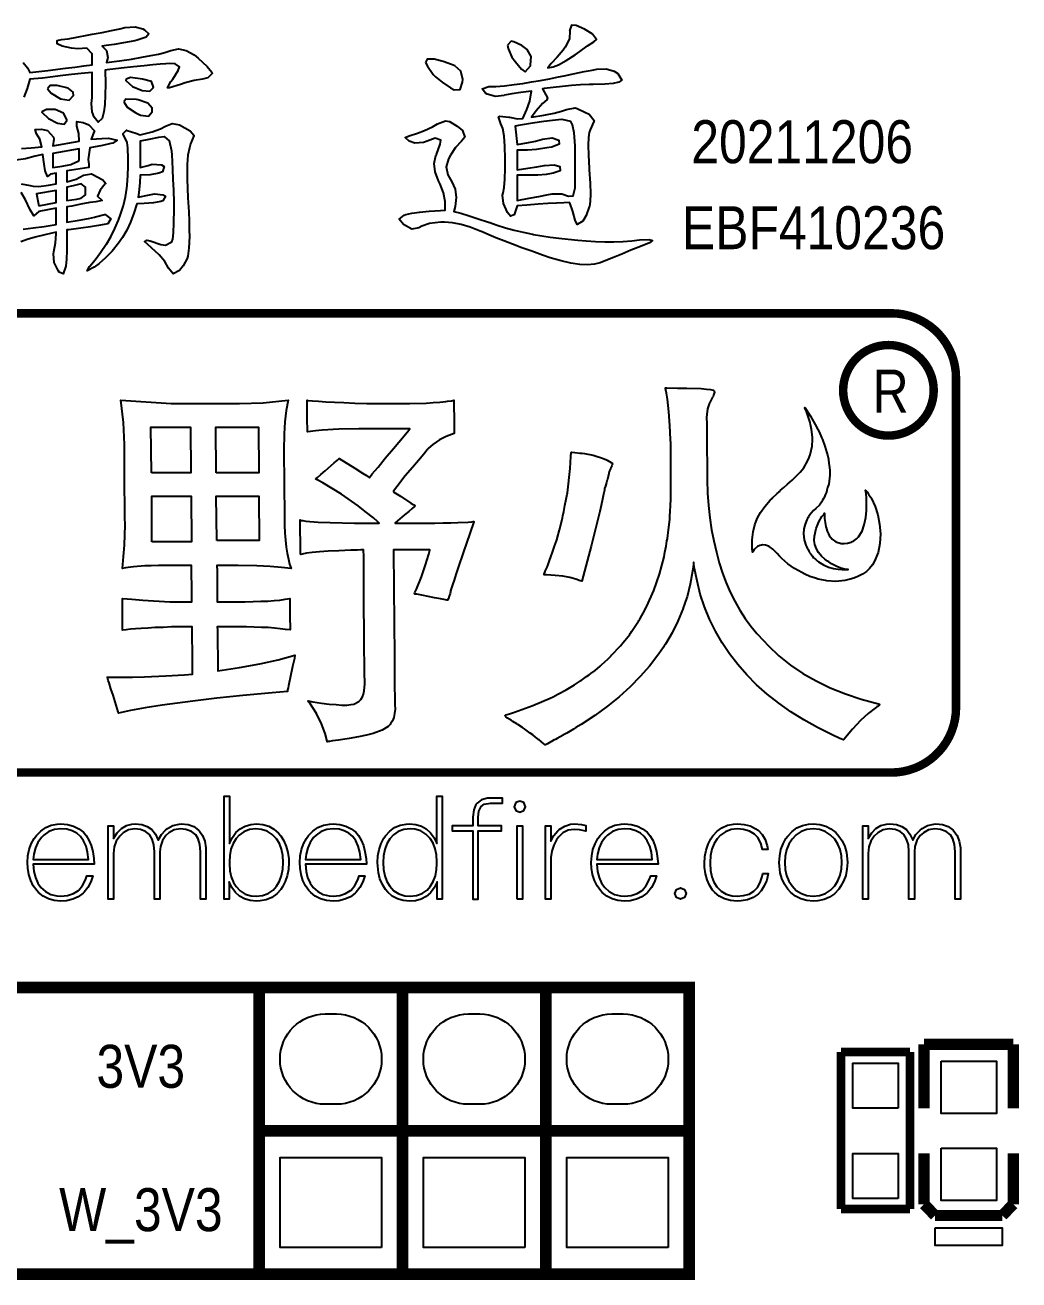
# Model space of a CAD drawing. Extents: x -6 to 176, y 0 to 129.
# Drawn here: x 141.27 to 158.88, y 22.63 to 44.87 of the extents above; entities that cross this region are included whole.
import ezdxf

# ---------------------------------------------------------------- set-up
doc = ezdxf.new("R2010")
doc.units = 0
for name, color, linetype in [('BG_SILKSCREEN_TOP', 85, 'CONTINUOUS'), ('PG_SILKSCREEN_TOP', 85, 'CONTINUOUS'), ('PIN_TOP', 69, 'CONTINUOUS')]:
    doc.layers.add(name, color=color, linetype=linetype)

msp = doc.modelspace()

# ---------------------------------------------------------------- linework, layer by layer
at = {"layer": 'BG_SILKSCREEN_TOP'}
for points in [[(141.236446, 44.201588), (141.313154, 44.109386), (141.35354, 44.02709), (141.50975, 44.043854), (141.6685, 44.062142), (141.986508, 44.101004), (142.148306, 44.120562), (142.30858, 44.142914), (142.456408, 44.162472), (142.456408, 44.356274), (142.358872, 44.45381), (142.199868, 44.444158), (142.088362, 44.45381), (141.922246, 44.490132), (141.83741, 44.530518), (141.834616, 44.593256), (141.913864, 44.608496), (142.032482, 44.62399), (142.183104, 44.650406), (142.368524, 44.686728), (142.456408, 44.704762), (142.63624, 44.73702), (142.800832, 44.769024), (142.947136, 44.799758), (143.03629, 44.821856), (143.217646, 44.833032), (143.354298, 44.799758), (143.385032, 44.782994), (143.458946, 44.713144), (143.415512, 44.65193), (143.252444, 44.597574), (143.210534, 44.589192), (143.013938, 44.551346), (142.845282, 44.522136), (142.705836, 44.501308), (142.630652, 44.491402), (142.70736, 44.414694), (142.732506, 44.289218), (142.70736, 44.201588), (142.941548, 44.233592), (143.15059, 44.264326), (143.33474, 44.294806), (143.496538, 44.32427), (143.631666, 44.351956), (143.744696, 44.379896), (143.831056, 44.407836), (143.849344, 44.414694), (143.983202, 44.442634), (144.121124, 44.417488), (144.26184, 44.33824), (144.33296, 44.278296), (144.491964, 44.134532), (144.57426, 44.032678), (144.583912, 44.007786), (144.50314, 43.928284), (144.409668, 43.909996), (144.264634, 43.885104), (144.105884, 43.84167), (144.023588, 43.813984), (143.828262, 43.75404), (143.79067, 43.75531), (143.849344, 43.864022), (143.888206, 43.909996), (143.981678, 44.063412), (144.00403, 44.123356), (143.927322, 44.176442), (143.829786, 44.18203), (143.76146, 44.179236), (143.6624, 44.172124), (143.53413, 44.160948), (143.375126, 44.145708), (143.188436, 44.12488), (142.970758, 44.099734), (142.724124, 44.070524), (142.687802, 44.064936), (142.691866, 43.82516), (142.689072, 43.621452), (142.67942, 43.45559), (142.662656, 43.32732), (142.640304, 43.236642), (142.630652, 43.21302), (142.56512, 43.147488), (142.492476, 43.232578), (142.456408, 43.32859), (142.446502, 43.475148), (142.456408, 43.581066), (142.456408, 44.02709), (142.261082, 44.009056), (142.088362, 43.991022), (141.934946, 43.972734), (141.802358, 43.95597), (141.759178, 43.949112), (141.576552, 43.923966), (141.423136, 43.91279), (141.35354, 43.909996), (141.301978, 43.74134), (141.243304, 43.589448)], [(141.204188, 42.680382), (141.375892, 42.691558), (141.565376, 42.708322), (141.529054, 42.84345), (141.46911, 42.940986), (141.444218, 43.016424), (141.558518, 43.022012), (141.662912, 42.99966), (141.771878, 42.879772), (141.778736, 42.844974), (141.759178, 42.727626), (142.22349, 42.805858), (142.220696, 42.94251), (142.184374, 43.076368), (142.18158, 43.154346), (142.298674, 43.137582), (142.397734, 43.095926), (142.496794, 42.991278), (142.494, 42.980102), (142.43685, 42.844974), (142.626334, 42.85869), (142.746476, 42.864278), (142.898368, 42.826686), (142.901162, 42.825416), (142.820136, 42.77233), (142.785338, 42.766742), (142.641828, 42.733214), (142.477236, 42.69994), (142.417292, 42.688764), (142.382494, 42.482262), (142.397734, 42.398696), (142.397734, 42.340022), (142.243048, 42.320718), (142.092426, 42.294048), (142.01013, 42.281602), (142.01013, 42.0878), (142.173198, 42.137838), (142.301468, 42.204894), (142.446502, 42.228516), (142.456408, 42.224452), (142.647416, 42.121328), (142.696184, 42.05859), (142.687802, 42.050208), (142.599918, 41.939972), (142.552674, 41.836848), (142.630652, 41.758616), (142.52321, 41.73093), (142.417292, 41.719754), (142.254224, 41.69029), (142.098014, 41.65981), (142.01013, 41.643046), (142.01013, 41.371012), (142.226284, 41.406064), (142.389352, 41.436544), (142.499588, 41.463214), (142.513558, 41.468802), (142.675356, 41.506394), (142.687802, 41.506394), (142.785338, 41.429686), (142.732506, 41.344596), (142.668244, 41.33215), (142.56639, 41.312592), (142.428468, 41.29024), (142.2527, 41.266618), (142.042134, 41.238678), (142.01013, 41.235884), (142.01013, 41.042082), (142.006066, 40.869108), (142.000478, 40.72001), (141.992096, 40.595804), (141.944598, 40.455088), (141.873478, 40.489886), (141.855444, 40.517826), (141.7828, 40.660066), (141.771878, 40.810688), (141.778736, 40.84828), (141.806676, 41.007284), (141.816328, 41.167558), (141.817852, 41.196768), (141.615668, 41.150794), (141.444218, 41.107614), (141.303248, 41.065704), (141.190218, 41.026588)], [(141.1986, 42.050208), (141.360398, 42.020744), (141.41069, 42.011092), (141.50975, 42.006774), (141.685264, 42.027856), (141.817852, 42.050208), (141.817852, 42.24401), (141.720062, 42.224452), (141.662912, 42.185336), (141.62405, 42.281602), (141.602968, 42.398696), (141.584934, 42.57294), (141.448282, 42.54373), (141.275308, 42.494962), (141.105382, 42.471086)], [(141.236446, 41.249854), (141.409166, 41.270682), (141.607286, 41.298622), (141.817852, 41.33215), (141.817852, 41.623488), (141.508226, 41.564814), (141.423136, 41.486836), (141.356334, 41.58996), (141.35354, 41.60393), (141.272514, 41.769792), (141.200124, 41.899586)]]:
    msp.add_lwpolyline(points, dxfattribs=at)
for points in [[(150.916386, 44.763436), (150.91791, 44.761912), (150.916386, 44.622466), (150.839678, 44.472098), (150.800816, 44.421806), (150.697438, 44.299124), (150.588726, 44.18203), (150.528782, 44.105322), (150.626572, 44.123356), (150.716996, 44.162472), (150.855172, 44.237656), (151.014176, 44.336716), (151.094948, 44.39666), (151.234394, 44.49572), (151.343106, 44.569634), (151.391874, 44.608496), (151.323548, 44.704762), (151.31669, 44.71035), (151.178514, 44.79417), (151.03348, 44.859702), (150.94712, 44.86529)], [(149.813518, 44.51096), (149.829012, 44.45254), (149.89175, 44.2976), (149.958552, 44.214034), (150.065994, 44.084494), (150.130002, 44.038266), (150.22068, 44.142914), (150.223474, 44.152566), (150.23465, 44.307506), (150.16226, 44.434252), (150.067264, 44.502578), (149.930612, 44.569634), (149.880574, 44.579286)], [(148.363432, 44.201588), (148.398484, 44.137326), (148.498814, 43.988228), (148.540724, 43.947842), (148.660612, 43.851576), (148.808186, 43.75531), (148.871178, 43.718988), (148.975572, 43.723306), (149.020276, 43.852846), (149.02307, 43.900344), (148.988272, 44.048172), (148.884894, 44.142914), (148.826474, 44.16806), (148.675852, 44.220892), (148.518372, 44.260008), (148.394166, 44.260008)], [(151.563324, 44.091352), (151.707088, 44.046648), (151.768302, 44.007786), (151.839422, 43.890692), (151.78786, 43.852846), (151.690324, 43.832018), (151.538432, 43.819572), (151.33193, 43.813984), (151.265128, 43.813984), (151.108918, 43.804078), (150.949914, 43.792902), (150.78964, 43.777662), (150.627842, 43.760898), (150.466044, 43.74007), (150.43404, 43.735752), (150.527512, 43.578272), (150.510748, 43.54195), (150.43404, 43.477942), (150.322534, 43.344084), (150.240238, 43.232578), (150.46198, 43.27017), (150.640288, 43.304968), (150.772876, 43.338496), (150.859236, 43.367706), (151.015446, 43.39971), (151.053038, 43.387264), (151.186896, 43.324526), (151.265128, 43.289728), (151.351488, 43.173904), (151.343106, 43.154346), (151.283162, 43.012106), (151.265128, 42.960544), (151.251158, 42.87139), (151.24557, 42.737532), (151.249634, 42.5577), (151.263604, 42.33037), (151.265128, 42.30116), (151.279098, 42.062654), (151.284432, 41.87571), (151.280368, 41.737788), (151.267922, 41.649904), (151.265128, 41.643046), (151.207978, 41.492424), (151.149304, 41.39057), (151.053038, 41.33342), (151.014176, 41.410128), (150.970742, 41.563544), (150.91791, 41.71696), (150.916386, 41.719754), (150.811992, 41.71823), (150.683722, 41.712642), (150.531576, 41.70426), (150.357332, 41.691814), (150.159466, 41.676574), (149.987762, 41.662604), (149.9362, 41.500806), (149.869398, 41.479978), (149.813518, 41.54551), (149.742398, 41.70426), (149.728428, 41.849294), (149.73681, 41.893998), (149.755098, 41.990264), (149.767544, 42.132504), (149.774656, 42.321988), (149.775926, 42.494962), (149.770338, 42.719244), (149.755098, 42.897806), (149.731222, 43.030394), (149.697948, 43.11523), (149.654514, 43.24096), (149.67839, 43.251882), (149.837394, 43.235372), (149.852634, 43.232578), (149.99208, 43.205908), (150.085552, 43.21302), (150.157942, 43.367706), (150.209504, 43.519598), (150.237444, 43.667426), (150.240238, 43.696636), (150.0505, 43.671744), (149.89175, 43.646598), (149.761956, 43.621452), (149.756368, 43.620182), (149.601682, 43.5991), (149.455378, 43.64228), (149.427438, 43.659044), (149.36597, 43.738546), (149.484588, 43.774868), (149.611334, 43.778932), (149.761956, 43.791632), (149.9362, 43.81246), (150.085552, 43.833288), (150.243032, 43.858434), (150.402036, 43.886374), (150.559516, 43.915584), (150.71852, 43.947842), (150.820374, 43.96867), (151.008588, 44.007786), (151.17445, 44.04106), (151.31669, 44.069), (151.400256, 44.084494)], [(143.055848, 43.909996), (143.054578, 43.885104), (143.171672, 43.774868), (143.343122, 43.707812), (143.47698, 43.695366), (143.539718, 43.75531), (143.540988, 43.763692), (143.507714, 43.864022), (143.345916, 43.909996), (143.138144, 43.93946)], [(141.662912, 43.735752), (141.731238, 43.660568), (141.89456, 43.561508), (142.046452, 43.536362), (142.127224, 43.620182), (142.118842, 43.674538), (142.028418, 43.749722), (141.83741, 43.794426), (141.71041, 43.794426)], [(141.565376, 43.32859), (141.5669, 43.323002), (141.68247, 43.21302), (141.840204, 43.12793), (141.961362, 43.108372), (142.01013, 43.173904), (142.01013, 43.193462), (141.950186, 43.306238), (141.798294, 43.367706), (141.646148, 43.3705)], [(143.016732, 43.502834), (143.074136, 43.410886), (143.230092, 43.309032), (143.315182, 43.27017), (143.453358, 43.250612), (143.52016, 43.32859), (143.521684, 43.392852), (143.444976, 43.482006), (143.269208, 43.54195), (143.241268, 43.546268), (143.054578, 43.550332)], [(148.700998, 41.372536), (148.633942, 41.371012), (148.436076, 41.34739), (148.29663, 41.30421), (148.246338, 41.275), (148.120862, 41.249854), (147.975828, 41.33215), (147.89785, 41.428162), (147.987004, 41.498012), (148.014944, 41.506394), (148.119592, 41.53154), (148.256244, 41.552368), (148.4249, 41.567608), (148.627084, 41.580308), (148.71065, 41.584372), (148.70938, 41.742106), (148.68144, 41.895268), (148.62556, 42.04589), (148.59508, 42.107358), (148.532342, 42.264838), (148.516848, 42.41546), (148.548852, 42.556176), (148.555964, 42.57294), (148.621496, 42.75836), (148.633942, 42.825416), (148.536406, 42.864278), (148.390102, 42.808652), (148.32457, 42.7863), (148.175218, 42.775124), (148.072094, 42.805858), (148.002498, 42.87266), (148.072094, 42.902124), (148.223986, 42.952162), (148.344128, 42.99966), (148.486114, 43.062398), (148.575522, 43.11523), (148.716238, 43.167046), (148.788882, 43.154346), (148.921216, 43.074844), (149.020276, 42.99966), (149.057868, 42.878248), (149.001988, 42.805858), (148.89607, 42.697146), (148.805646, 42.561764), (148.769324, 42.494962), (148.731732, 42.356786), (148.758148, 42.211752), (148.827744, 42.0878), (148.886418, 41.958006), (148.905976, 41.810178), (148.887688, 41.648634), (148.86559, 41.564814), (148.991066, 41.53154), (149.134576, 41.488106), (149.296374, 41.435274), (149.479, 41.373806), (149.484588, 41.371012), (149.630892, 41.320974), (149.781514, 41.273476), (149.9362, 41.231566), (150.095204, 41.193974), (150.258272, 41.16197), (150.27783, 41.157652), (150.421594, 41.13276), (150.570692, 41.108884), (150.728172, 41.088056), (150.89124, 41.070022), (151.06142, 41.053258), (151.207978, 41.042082), (151.37511, 41.030906), (151.540972, 41.026588), (151.70277, 41.026588), (151.861774, 41.0337), (152.01646, 41.044876), (152.155906, 41.06164), (152.324562, 41.068498), (152.383236, 41.050464), (152.331674, 41.008554), (152.175464, 40.944546), (152.004014, 40.874696), (151.84374, 40.809164), (151.695912, 40.74922), (151.55926, 40.694864), (151.45893, 40.654478), (151.357076, 40.628062), (151.235664, 40.616886), (151.097742, 40.623744), (150.940262, 40.647366), (150.764494, 40.686482), (150.570692, 40.743632), (150.43404, 40.789606), (150.244302, 40.856662), (150.068788, 40.92067), (149.904196, 40.982138), (149.752304, 41.040558), (149.611334, 41.096438), (149.483064, 41.149524), (149.367494, 41.199562), (149.329648, 41.216326), (149.155404, 41.283382), (148.99386, 41.33215), (148.841714, 41.36263)], [(150.781258, 43.193462), (150.721314, 43.189144), (150.613872, 43.176698), (150.460456, 43.154346), (150.259796, 43.125136), (150.011638, 43.08602), (149.95017, 43.076368), (149.987762, 42.747184), (150.157942, 42.776648), (150.314152, 42.811446), (150.43404, 42.844974), (150.60549, 42.868596), (150.724108, 42.825416), (150.73376, 42.754296), (150.599902, 42.702734), (150.510748, 42.688764), (150.330916, 42.660824), (150.169118, 42.646854), (150.024084, 42.648378), (149.987762, 42.651172), (149.987762, 42.30116), (150.1775, 42.327576), (150.336504, 42.352722), (150.466044, 42.377868), (150.471632, 42.379138), (150.644606, 42.391838), (150.743666, 42.35958), (150.752048, 42.284396), (150.626572, 42.24401), (150.499572, 42.218864), (150.351744, 42.204894), (149.987762, 42.204894), (149.987762, 41.758616), (150.198328, 41.796462), (150.372572, 41.828466), (150.510748, 41.854882), (150.607014, 41.87571), (150.77694, 41.872916), (150.898352, 41.836848), (150.977854, 41.839642), (151.012652, 41.983152), (151.014176, 42.050208), (151.014176, 42.727626), (150.994618, 42.953686), (150.965154, 43.09872), (150.935944, 43.154346), (150.785322, 43.193462)], [(143.73352, 42.882566), (143.628872, 42.87266), (143.46174, 42.840656), (143.3068, 42.805858), (143.3068, 42.340022), (143.450564, 42.379138), (143.52016, 42.398696), (143.681958, 42.38752), (143.73352, 42.35958), (143.70431, 42.267632), (143.635984, 42.24401), (143.482568, 42.214546), (143.3195, 42.204894), (143.3068, 42.204894), (143.301212, 42.072306), (143.280384, 41.900856), (143.269208, 41.81729), (143.440658, 41.853612), (143.559276, 41.87571), (143.715486, 41.8592), (143.753078, 41.836848), (143.711168, 41.751758), (143.674846, 41.739312), (143.542512, 41.715436), (143.37792, 41.70299), (143.24965, 41.700196), (143.196818, 41.53154), (143.136874, 41.37533), (143.068548, 41.23309), (142.99184, 41.103296), (142.92072, 41.002966), (142.80769, 40.859456), (142.69466, 40.739568), (142.583154, 40.638984), (142.494, 40.576246), (142.369794, 40.513508), (142.40891, 40.586152), (142.417292, 40.595804), (142.50924, 40.70731), (142.605506, 40.83558), (142.705836, 40.982138), (142.70736, 40.983408), (142.788132, 41.115996), (142.860776, 41.258236), (142.923514, 41.408858), (142.959582, 41.506394), (143.009874, 41.666668), (143.047466, 41.824148), (143.069818, 41.977564), (143.075406, 42.03065), (143.086582, 42.199306), (143.09217, 42.361104), (143.094964, 42.494962), (143.087852, 42.688764), (143.075406, 42.7863), (143.003016, 42.92981), (142.997428, 42.940986), (143.065754, 43.00093), (143.075406, 42.99966), (143.227298, 42.948098), (143.3068, 42.921428), (143.521684, 42.973244), (143.669258, 43.026076), (143.753078, 43.076368), (143.872966, 43.120818), (144.00403, 43.095926), (144.195038, 42.992548), (144.26057, 42.917364), (144.254982, 42.902124), (144.200626, 42.763948), (144.178274, 42.688764), (144.153128, 42.561764), (144.140682, 42.393108), (144.139158, 42.281602), (144.140682, 42.132504), (144.14627, 41.97477), (144.153128, 41.806114), (144.158716, 41.719754), (144.167098, 41.555162), (144.17421, 41.393364), (144.177004, 41.23436), (144.178274, 41.11879), (144.171416, 40.913812), (144.151858, 40.772842), (144.139158, 40.731186), (144.066768, 40.601392), (144.00403, 40.517826), (143.893794, 40.460676), (143.810228, 40.556942), (143.743172, 40.674036), (143.641572, 40.795194), (143.50619, 40.92067), (143.500602, 40.924988), (143.383508, 41.030906), (143.426688, 41.054528), (143.481044, 41.042082), (143.673576, 40.979344), (143.753078, 40.96385), (143.868648, 41.022524), (143.884142, 41.071292), (143.895318, 41.185592), (143.9037, 41.364154), (143.906494, 41.605454), (143.907764, 41.719754), (143.900906, 41.939972), (143.893794, 42.135044), (143.886936, 42.303954), (143.879824, 42.448988), (143.872966, 42.567352), (143.868648, 42.631614), (143.828262, 42.812716), (143.745966, 42.882566)], [(141.922246, 42.363898), (142.077186, 42.395902), (142.088362, 42.398696), (142.22222, 42.462704), (142.22349, 42.475404), (142.22349, 42.670476), (141.759178, 42.592498), (141.759178, 42.340022)], [(142.262606, 42.050208), (142.118842, 42.01795), (142.01013, 41.991534), (142.01013, 41.758616), (142.183104, 41.783762), (142.262606, 41.797732), (142.339314, 41.856406), (142.339314, 41.991534)], [(141.508226, 41.662604), (141.817852, 41.719754), (141.817852, 41.933114), (141.46911, 41.87571), (141.498574, 41.719754)], [(154.055826, 33.351724), (153.895806, 33.534096), (153.74874, 33.725612), (153.619708, 33.921446), (153.499566, 34.12617), (153.397204, 34.339784), (153.30805, 34.55797), (153.232612, 34.784792), (153.1747, 35.020758), (153.125678, 35.261042), (153.116788, 35.323526), (153.116788, 35.336734), (153.116788, 35.341306), (153.112216, 35.341306), (153.112216, 35.336734), (153.112216, 35.323526), (153.112216, 35.305746), (153.094436, 35.189922), (153.054558, 34.958528), (152.996646, 34.736024), (152.969976, 34.65576), (152.938734, 34.571178), (152.934162, 34.55797), (152.920954, 34.517838), (152.836372, 34.304224), (152.73401, 34.0995), (152.613868, 33.894776), (152.591516, 33.863534), (152.578308, 33.841182), (152.498044, 33.725612), (152.480264, 33.698942), (152.333452, 33.507426), (152.168606, 33.320482), (151.990552, 33.142428), (151.794718, 32.964374), (151.585676, 32.79521), (151.363172, 32.630618), (151.122634, 32.470344), (151.029162, 32.417004), (150.984712, 32.390334), (150.86457, 32.31896), (150.806658, 32.287972), (150.80234, 32.2834), (150.695406, 32.225488), (150.664164, 32.207708), (150.642066, 32.198818), (150.597616, 32.172148), (150.584154, 32.163258), (150.526242, 32.132016), (150.490682, 32.114236), (150.481792, 32.114236), (150.47722, 32.114236), (150.45944, 32.132016), (150.419562, 32.163258), (150.410672, 32.172148), (150.37943, 32.198818), (150.36165, 32.207708), (150.34387, 32.225488), (150.268178, 32.2834), (150.263606, 32.287972), (150.219156, 32.31896), (150.121366, 32.390334), (150.081234, 32.417004), (150.00097, 32.470344), (149.978872, 32.483806), (149.91207, 32.528256), (149.880828, 32.550354), (149.871938, 32.554926), (149.863048, 32.559498), (149.85873, 32.559498), (149.814026, 32.586168), (149.787356, 32.608266), (149.774148, 32.626046), (149.774148, 32.630618), (149.778466, 32.639508), (149.787356, 32.643826), (149.809708, 32.648398), (149.854158, 32.66186), (149.86762, 32.666178), (149.93874, 32.68853), (150.263606, 32.808672), (150.570692, 32.937704), (150.624286, 32.964374), (150.708868, 33.008824), (150.717758, 33.013396), (150.85568, 33.089088), (150.913592, 33.120076), (150.94458, 33.142428), (151.002492, 33.177988), (151.109426, 33.24479), (151.122634, 33.25368), (151.216106, 33.320482), (151.26081, 33.351724), (151.291798, 33.378394), (151.36749, 33.431734), (151.456644, 33.507426), (151.474424, 33.525206), (151.487632, 33.534096), (151.594566, 33.627568), (151.652478, 33.690052), (151.661368, 33.698942), (151.683466, 33.725612), (151.794718, 33.841182), (151.81707, 33.863534), (151.84374, 33.894776), (151.86152, 33.921446), (151.892762, 33.961324), (151.981662, 34.068258), (151.990552, 34.086038), (151.999696, 34.0995), (152.017476, 34.12617), (152.079706, 34.21507), (152.137618, 34.304224), (152.141936, 34.313114), (152.159716, 34.339784), (152.168606, 34.353246), (152.24887, 34.500058), (152.25776, 34.517838), (152.280112, 34.55797), (152.28443, 34.571178), (152.409144, 34.847276), (152.506934, 35.136582), (152.591516, 35.443668), (152.604978, 35.52825), (152.627076, 35.63493), (152.640538, 35.724084), (152.649428, 35.764216), (152.649428, 35.768534), (152.667208, 35.924236), (152.68956, 36.106862), (152.68956, 36.133532), (152.693878, 36.169092), (152.69845, 36.249356), (152.702768, 36.351718), (152.711658, 36.46297), (152.711658, 36.645342), (152.711658, 36.649914), (152.711658, 36.658804), (152.711658, 36.663122), (152.711658, 36.667694), (152.711658, 36.680902), (152.711658, 36.685474), (152.711658, 36.694364), (152.711658, 36.698682), (152.711658, 36.721034), (152.711658, 36.761166), (152.711658, 36.805616), (152.711658, 36.814506), (152.711658, 36.92144), (152.70734, 37.179504), (152.70734, 37.206174), (152.70734, 37.223954), (152.70734, 37.246306), (152.70734, 37.272976), (152.70734, 37.277548), (152.70734, 37.281866), (152.70734, 37.290756), (152.70734, 37.295328), (152.70734, 37.384228), (152.70734, 37.41547), (152.70734, 37.42436), (152.70734, 37.43325), (152.70734, 37.44214), (152.70734, 37.455348), (152.702768, 37.52215), (152.693878, 37.771578), (152.676098, 38.011862), (152.649428, 38.238938), (152.631648, 38.345618), (152.622758, 38.398958), (152.618186, 38.425882), (152.613868, 38.43909), (152.640538, 38.43909), (152.827482, 38.434772), (152.992074, 38.434772), (153.250392, 38.425882), (153.343864, 38.416992), (153.410666, 38.408102), (153.459434, 38.398958), (153.477214, 38.38575), (153.481786, 38.35908), (153.468324, 38.310058), (153.459434, 38.283388), (153.450544, 38.269926), (153.428446, 38.234366), (153.388314, 38.154356), (153.361644, 38.065202), (153.348182, 37.96284), (153.343864, 37.9095), (153.343864, 37.88283), (153.343864, 37.869368), (153.348182, 37.84727), (153.348182, 37.807138), (153.348182, 37.771578), (153.348182, 37.762688), (153.348182, 37.704776), (153.348182, 37.571172), (153.348182, 37.52215), (153.348182, 37.455348), (153.348182, 37.44214), (153.348182, 37.43325), (153.348182, 37.42436), (153.348182, 37.41547), (153.348182, 37.384228), (153.348182, 37.295328), (153.348182, 37.290756), (153.348182, 37.281866), (153.352754, 37.161724), (153.352754, 37.157152), (153.352754, 37.112702), (153.352754, 37.099494), (153.352754, 37.077142), (153.352754, 37.05479), (153.352754, 37.0459), (153.352754, 37.006022), (153.352754, 37.00145), (153.352754, 36.970208), (153.352754, 36.952428), (153.352754, 36.925758), (153.352754, 36.92144), (153.352754, 36.814506), (153.352754, 36.805616), (153.361644, 36.574222), (153.379424, 36.351718), (153.401522, 36.133532), (153.432764, 35.924236), (153.472896, 35.724084), (153.517346, 35.52825), (153.566368, 35.336734), (153.62428, 35.154362), (153.690828, 34.980626), (153.762202, 34.816034), (153.842212, 34.65576), (153.931366, 34.500058), (154.024838, 34.353246), (154.1272, 34.21507), (154.23388, 34.086038), (154.349704, 33.961324), (154.438604, 33.863534), (154.625548, 33.690052), (154.830526, 33.525206), (155.048458, 33.378394), (155.284424, 33.24479), (155.533598, 33.120076), (155.805124, 33.013396), (156.08554, 32.919924), (156.388308, 32.83966), (156.406088, 32.835342), (156.406088, 32.83077), (156.401516, 32.817562), (156.370528, 32.790892), (156.361638, 32.78632), (156.352748, 32.782002), (156.330396, 32.764222), (156.205682, 32.666178), (156.072332, 32.541464), (155.929838, 32.390334), (155.778454, 32.207708), (155.769564, 32.198818), (155.707334, 32.225488), (155.569158, 32.287972), (155.311094, 32.417004), (155.066238, 32.554926), (154.834844, 32.69742), (154.62123, 32.853122), (154.416506, 33.008824), (154.229562, 33.177988)], [(142.924022, 32.675068), (142.915132, 32.69742), (142.825978, 32.991044), (142.7861, 33.106868), (142.754858, 33.20923), (142.741396, 33.249362), (142.732506, 33.28035), (142.728188, 33.302702), (142.723616, 33.311592), (143.173196, 33.311592), (143.382492, 33.316164), (143.760698, 33.333944), (144.090136, 33.351724), (144.23263, 33.364932), (144.23263, 33.783524), (144.228058, 33.997138), (144.228058, 34.201862), (143.86306, 34.201862), (143.71193, 34.192972), (143.573754, 34.1884), (143.440404, 34.17951), (143.32458, 34.175192), (143.222218, 34.166302), (143.133064, 34.16173), (143.057626, 34.15284), (142.995142, 34.14395), (142.995142, 34.615628), (142.990824, 34.678112), (142.990824, 34.704782), (143.159988, 34.69132), (143.355822, 34.67354), (143.832072, 34.64687), (144.22374, 34.64687), (144.22374, 34.967418), (144.219168, 35.091878), (144.219168, 35.287712), (143.631666, 35.287712), (143.502634, 35.283394), (143.38681, 35.283394), (143.190976, 35.265614), (143.044164, 35.247834), (142.990824, 35.234372), (143.012922, 35.447986), (143.026384, 35.65271), (143.039592, 36.01339), (143.035274, 36.142422), (143.035274, 36.298124), (143.030702, 36.738814), (143.030702, 37.103812), (143.026384, 37.268404), (143.026384, 37.43325), (143.008604, 37.824918), (142.964154, 38.216586), (143.858742, 38.158674), (145.064988, 38.158674), (145.487644, 38.172136), (145.928334, 38.216586), (145.892774, 38.038532), (145.870422, 37.83838), (145.857214, 37.620194), (145.852642, 37.326316), (145.852642, 37.094922), (145.857214, 36.970208), (145.857214, 36.54298), (145.861532, 36.364926), (145.861532, 36.151312), (145.866104, 36.0045), (145.870422, 35.866578), (145.879566, 35.737292), (145.892774, 35.61715), (145.910554, 35.505898), (145.932906, 35.403536), (145.955004, 35.314636), (145.981928, 35.234372), (145.812764, 35.256724), (145.612358, 35.274504), (145.376392, 35.283394), (145.042636, 35.287712), (144.66443, 35.287712), (144.66443, 35.261042), (144.668748, 35.230054), (144.67332, 34.64687), (145.162778, 34.64687), (145.309844, 34.651442), (145.443194, 34.65576), (145.567908, 34.660332), (145.67916, 34.669222), (145.781522, 34.678112), (145.874994, 34.69132), (145.959576, 34.704782), (145.959576, 34.322004), (145.963894, 34.23285), (145.963894, 34.148268), (145.879566, 34.157158), (145.790412, 34.17062), (145.68805, 34.17951), (145.576798, 34.1884), (145.456656, 34.192972), (145.189448, 34.201862), (144.67332, 34.201862), (144.67332, 34.192972), (144.677638, 34.166302), (144.68221, 33.422844), (145.069306, 33.480756), (145.429986, 33.547558), (145.754852, 33.618678), (146.048476, 33.698942), (146.039586, 33.64103), (146.008598, 33.498536), (145.937224, 33.160208), (145.928334, 33.120076), (145.919444, 33.089088), (145.915126, 33.066736), (145.915126, 33.057846), (145.6436, 33.035748), (145.127218, 32.986726), (144.66443, 32.937704), (144.24152, 32.888682), (143.698468, 32.817562), (143.3957, 32.76854), (143.137636, 32.719518), (142.924022, 32.67075)], [(146.62277, 32.176466), (146.582638, 32.314642), (146.520408, 32.483806), (146.431254, 32.666178), (146.311112, 32.848804), (146.293332, 32.870902), (146.289014, 32.884364), (146.284442, 32.888682), (146.284442, 32.893254), (146.369024, 32.875474), (146.520408, 32.853122), (146.65833, 32.835342), (146.778472, 32.826452), (146.880834, 32.817562), (146.969988, 32.817562), (147.041108, 32.826452), (147.09013, 32.835342), (147.183602, 32.879792), (147.214844, 32.915352), (147.245832, 32.960056), (147.263612, 33.008824), (147.277074, 33.066736), (147.285964, 33.195768), (147.281392, 33.400492), (147.277074, 33.957006), (147.272502, 34.740342), (147.268184, 35.127692), (147.268184, 35.488118), (147.263612, 35.52825), (147.263612, 35.568128), (147.219162, 35.568128), (147.156932, 35.56381), (147.041108, 35.559238), (146.827494, 35.550348), (146.64055, 35.541458), (146.484848, 35.532568), (146.355816, 35.51936), (146.253454, 35.505898), (146.177762, 35.49269), (146.150838, 35.4838), (146.14652, 35.488118), (146.14652, 35.746182), (146.141948, 35.866578), (146.141948, 36.097972), (146.14652, 36.0934), (146.159982, 36.089082), (146.19097, 36.08451), (146.24431, 36.07562), (146.458178, 36.05784), (146.67611, 36.04895), (147.103592, 36.04006), (147.53971, 36.04006), (147.50415, 36.07562), (147.446238, 36.12896), (147.441666, 36.133532), (147.294854, 36.249356), (147.17014, 36.347146), (146.871944, 36.55187), (146.54276, 36.752276), (146.453606, 36.801298), (146.431254, 36.814506), (146.418046, 36.819078), (146.418046, 36.823396), (146.426936, 36.832286), (146.449288, 36.850066), (146.506946, 36.90366), (146.58721, 36.970208), (146.742912, 37.108384), (146.805142, 37.157152), (146.832066, 37.184076), (147.10791, 37.014912), (147.245832, 36.925758), (147.317206, 36.885626), (147.365974, 36.850066), (147.370546, 36.850066), (147.419568, 36.91255), (147.464018, 36.96589), (147.52193, 37.032692), (147.650962, 37.192966), (147.793456, 37.361876), (147.984718, 37.588952), (148.064982, 37.686996), (148.082762, 37.709094), (148.08708, 37.713666), (147.183602, 37.713666), (146.827494, 37.704776), (146.53387, 37.686996), (146.413474, 37.678106), (146.280124, 37.660326), (146.271234, 37.655754), (146.271234, 37.726874), (146.266662, 37.833808), (146.266662, 38.216586), (146.275552, 38.212268), (146.360134, 38.207696), (146.467068, 38.198806), (146.5961, 38.189916), (146.747484, 38.185344), (146.916648, 38.176454), (147.10791, 38.167564), (147.321524, 38.163246), (147.379436, 38.158674), (148.082762, 38.158674), (148.372068, 38.167564), (148.496528, 38.176454), (148.616924, 38.185344), (148.723604, 38.194234), (148.754846, 38.198806), (148.821648, 38.207696), (148.866098, 38.216586), (148.866098, 38.060884), (148.870416, 37.949632), (148.870416, 37.629084), (148.729954, 37.576506), (148.61159, 37.5158), (148.489924, 37.431472), (148.415756, 37.370258), (148.395944, 37.350446), (148.390356, 37.336476), (148.333968, 37.263832), (148.238464, 37.150548), (148.133054, 37.026088), (148.003768, 36.876736), (147.8534, 36.683188), (147.793456, 36.60521), (147.793456, 36.59632), (147.802346, 36.58743), (147.917916, 36.51631), (148.10486, 36.396168), (148.158454, 36.364926), (148.176234, 36.351718), (148.180552, 36.347146), (148.167344, 36.338256), (148.127212, 36.298124), (148.064982, 36.249356), (147.993608, 36.186872), (147.864576, 36.080192), (147.824444, 36.044632), (147.824444, 36.04006), (148.52777, 36.04006), (148.674582, 36.044632), (148.812758, 36.044632), (148.9329, 36.04895), (149.119844, 36.05784), (149.182074, 36.062412), (149.208744, 36.06673), (149.217634, 36.06673), (149.217634, 36.062412), (149.146514, 35.857688), (149.035262, 35.532568), (148.937218, 35.234372), (148.901658, 35.127692), (148.870416, 35.029648), (148.848318, 34.967418), (148.808186, 34.842704), (148.808186, 34.833814), (148.803868, 34.820606), (148.799296, 34.793682), (148.781516, 34.744914), (148.768054, 34.704782), (148.754846, 34.678112), (148.741384, 34.678112), (148.714714, 34.68243), (148.630132, 34.70021), (148.523452, 34.71799), (148.407628, 34.740342), (148.296376, 34.762694), (148.211794, 34.780474), (148.185124, 34.784792), (148.171662, 34.784792), (148.167344, 34.789364), (148.176234, 34.811462), (148.202904, 34.869374), (148.291804, 35.091878), (148.363178, 35.301174), (148.42109, 35.49269), (148.434298, 35.53714), (148.43887, 35.559238), (148.43887, 35.568128), (147.797774, 35.568128), (147.797774, 35.541458), (147.806664, 34.268664), (147.811236, 33.698942), (147.815554, 33.542986), (147.815554, 33.080198), (147.820126, 33.008824), (147.820126, 32.826452), (147.824444, 32.74187), (147.815554, 32.666178), (147.802346, 32.599376), (147.775676, 32.537146), (147.744434, 32.483806), (147.735544, 32.474916), (147.699984, 32.439102), (147.597622, 32.372554), (147.432776, 32.314642), (147.317206, 32.2834), (147.174712, 32.25673), (147.01012, 32.225488), (146.823176, 32.1945), (146.716242, 32.181038), (146.662902, 32.172148), (146.636232, 32.172148), (146.62277, 32.167576)], [(154.376374, 36.338256), (154.469846, 36.44519), (154.505406, 36.476178), (154.514296, 36.485068), (154.518868, 36.493958), (154.581098, 36.55187), (154.59456, 36.565332), (154.62123, 36.58743), (154.62123, 36.592002), (154.63012, 36.600892), (154.643582, 36.609782), (154.6479, 36.614354), (154.652472, 36.618672), (154.652472, 36.623244), (154.71013, 36.672012), (154.776932, 36.729924), (154.857196, 36.801298), (154.932888, 36.872418), (154.950668, 36.890198), (155.004008, 36.943538), (155.066238, 37.01923), (155.09748, 37.07257), (155.110942, 37.094922), (155.15082, 37.175186), (155.17749, 37.250624), (155.213304, 37.40658), (155.217622, 37.52215), (155.217622, 37.557964), (155.208732, 37.655754), (155.204414, 37.700204), (155.18638, 37.789358), (155.17749, 37.824918), (155.146502, 37.931852), (155.11526, 38.01618), (155.092908, 38.065202), (155.084018, 38.082982), (155.084018, 38.087554), (155.182062, 37.93617), (155.266644, 37.789358), (155.315666, 37.700204), (155.337764, 37.655754), (155.377896, 37.557964), (155.395676, 37.52215), (155.440126, 37.40658), (155.440126, 37.402008), (155.475686, 37.286438), (155.48483, 37.250624), (155.50261, 37.175186), (155.5115, 37.094922), (155.515818, 37.07257), (155.52039, 37.01923), (155.524708, 36.979098), (155.524708, 36.943538), (155.524708, 36.890198), (155.506928, 36.729924), (155.489148, 36.672012), (155.475686, 36.623244), (155.475686, 36.618672), (155.475686, 36.614354), (155.475686, 36.609782), (155.471368, 36.600892), (155.471368, 36.592002), (155.466796, 36.58743), (155.457906, 36.565332), (155.453588, 36.55187), (155.426918, 36.493958), (155.422346, 36.485068), (155.418028, 36.476178), (155.400248, 36.44519), (155.382214, 36.413948), (155.342336, 36.360608), (155.279852, 36.302696), (155.239974, 36.267136), (155.19527, 36.218114), (155.155392, 36.164774), (155.15082, 36.155884), (155.14193, 36.13785), (155.13304, 36.124642), (155.119832, 36.097972), (155.08859, 36.02228), (155.066238, 35.942016), (155.06192, 35.848544), (155.075128, 35.746182), (155.110942, 35.63493), (155.11526, 35.62604), (155.13304, 35.586162), (155.137612, 35.58159), (155.14193, 35.5727), (155.155392, 35.54603), (155.15971, 35.532568), (155.164282, 35.52825), (155.1686, 35.51936), (155.182062, 35.50158), (155.217622, 35.456876), (155.239974, 35.425888), (155.257754, 35.412426), (155.270962, 35.399218), (155.306776, 35.367976), (155.324556, 35.354514), (155.413456, 35.301174), (155.50261, 35.261042), (155.59151, 35.238944), (155.676092, 35.225482), (155.747212, 35.216592), (155.800806, 35.216592), (155.836366, 35.216592), (155.840684, 35.216592), (155.849574, 35.216592), (155.787344, 35.225482), (155.720542, 35.243262), (155.649422, 35.269932), (155.578302, 35.305746), (155.55595, 35.318954), (155.506928, 35.354514), (155.48483, 35.367976), (155.440126, 35.399218), (155.382214, 35.456876), (155.328874, 35.51936), (155.288742, 35.586162), (155.262072, 35.6616), (155.248864, 35.732974), (155.253182, 35.808666), (155.284424, 35.946588), (155.333446, 36.062412), (155.386786, 36.155884), (155.413456, 36.186872), (155.426918, 36.204652), (155.435808, 36.218114), (155.435808, 36.209224), (155.435808, 36.204652), (155.435808, 36.186872), (155.435808, 36.177982), (155.435808, 36.164774), (155.435808, 36.155884), (155.435808, 36.13785), (155.435808, 36.124642), (155.444698, 36.053522), (155.457906, 35.97783), (155.466796, 35.946588), (155.466796, 35.942016), (155.480258, 35.897566), (155.48483, 35.884358), (155.50261, 35.848544), (155.515818, 35.821874), (155.569158, 35.755072), (155.63596, 35.706304), (155.729432, 35.679634), (155.783026, 35.679634), (155.840684, 35.688524), (155.903168, 35.701732), (155.912058, 35.706304), (155.951936, 35.728402), (156.000958, 35.759644), (156.036518, 35.799776), (156.099002, 35.897566), (156.13888, 36.01339), (156.165804, 36.13785), (156.179012, 36.267136), (156.179012, 36.302696), (156.179012, 36.338256), (156.179012, 36.360608), (156.179012, 36.382706), (156.174694, 36.485068), (156.170122, 36.565332), (156.165804, 36.592002), (156.165804, 36.600892), (156.165804, 36.609782), (156.161232, 36.618672), (156.161232, 36.623244), (156.165804, 36.618672), (156.170122, 36.614354), (156.192474, 36.58743), (156.205682, 36.565332), (156.214572, 36.55187), (156.254704, 36.493958), (156.259276, 36.485068), (156.263594, 36.476178), (156.330396, 36.338256), (156.379418, 36.186872), (156.410406, 36.02228), (156.423868, 35.848544), (156.414978, 35.679634), (156.383736, 35.51936), (156.321506, 35.367976), (156.281374, 35.301174), (156.232352, 35.238944), (156.174694, 35.18535), (156.107892, 35.136582), (156.02331, 35.09645), (155.951936, 35.065208), (155.889706, 35.047428), (155.796234, 35.02533), (155.738322, 35.020758), (155.63596, 35.007296), (155.475686, 35.020758), (155.449016, 35.02533), (155.319984, 35.047428), (155.270962, 35.065208), (155.173172, 35.09645), (155.084018, 35.136582), (155.030678, 35.163252), (154.901646, 35.238944), (154.781504, 35.318954), (154.679142, 35.412426), (154.66568, 35.425888), (154.634438, 35.456876), (154.59456, 35.50158), (154.518868, 35.58159), (154.452066, 35.62604), (154.438604, 35.63493), (154.407616, 35.64382), (154.389836, 35.65271), (154.336242, 35.657282), (154.314144, 35.65271), (154.287474, 35.64382), (154.247342, 35.62604), (154.18943, 35.5727), (154.17165, 35.54603), (154.16276, 35.532568), (154.158188, 35.52825), (154.158188, 35.532568), (154.158188, 35.54603), (154.15387, 35.586162), (154.15387, 35.62604), (154.15387, 35.63493), (154.15387, 35.64382), (154.15387, 35.65271), (154.15387, 35.657282), (154.15387, 35.6616), (154.15387, 35.679634), (154.15387, 35.688524), (154.15387, 35.701732), (154.15387, 35.706304), (154.15387, 35.728402), (154.15387, 35.732974), (154.15387, 35.741864), (154.17165, 35.884358), (154.19832, 36.008818), (154.24277, 36.124642), (154.300682, 36.231322)], [(143.506952, 36.934648), (143.498062, 37.740336), (144.19707, 37.740336), (144.20596, 36.934648)], [(144.65554, 36.934648), (144.646396, 37.740336), (145.403316, 37.740336), (145.407634, 36.934648)], [(150.472902, 35.154362), (150.48611, 35.18535), (150.48611, 35.189922), (150.517352, 35.261042), (150.535132, 35.305746), (150.539704, 35.323526), (150.544022, 35.336734), (150.548594, 35.336734), (150.548594, 35.341306), (150.561802, 35.376866), (150.584154, 35.443668), (150.615396, 35.52825), (150.650956, 35.63493), (150.682198, 35.724084), (150.695406, 35.764216), (150.695406, 35.768534), (150.735538, 35.924236), (150.78456, 36.106862), (150.788878, 36.133532), (150.797768, 36.169092), (150.815548, 36.249356), (150.833328, 36.351718), (150.85568, 36.46297), (150.87346, 36.55187), (150.878032, 36.574222), (150.878032, 36.57854), (150.9268, 37.006022), (150.940262, 37.223954), (150.940262, 37.246306), (150.94458, 37.272976), (150.94458, 37.277548), (150.94458, 37.281866), (150.94458, 37.290756), (150.949152, 37.295328), (150.958042, 37.295328), (151.007064, 37.290756), (151.011382, 37.290756), (151.095964, 37.281866), (151.136096, 37.277548), (151.180546, 37.272976), (151.33193, 37.246306), (151.407622, 37.223954), (151.465534, 37.206174), (151.527764, 37.179504), (151.572214, 37.161724), (151.581104, 37.157152), (151.652478, 37.112702), (151.674576, 37.099494), (151.670258, 37.077142), (151.665686, 37.05479), (151.661368, 37.0459), (151.643588, 37.006022), (151.643588, 37.00145), (151.625808, 36.970208), (151.616664, 36.952428), (151.612346, 36.925758), (151.612346, 36.92144), (151.585676, 36.814506), (151.581104, 36.805616), (151.567896, 36.761166), (151.559006, 36.721034), (151.550116, 36.698682), (151.550116, 36.694364), (151.541226, 36.663122), (151.536654, 36.658804), (151.536654, 36.649914), (151.532336, 36.627562), (151.514302, 36.55187), (151.496522, 36.46297), (151.474424, 36.351718), (151.452072, 36.249356), (151.300688, 35.63493), (151.131524, 35.011868), (151.104854, 35.020758), (151.029162, 35.047428), (150.91791, 35.07867), (150.79345, 35.100768), (150.659846, 35.11423), (150.508462, 35.12312), (150.472902, 35.12312), (150.464012, 35.12312), (150.45944, 35.127692), (150.464012, 35.136582)], [(143.515842, 35.706304), (143.511524, 36.51631), (144.210278, 36.51631), (144.21485, 35.706304)], [(144.66443, 35.732974), (144.65554, 36.51631), (145.412206, 36.51631), (145.416524, 35.732974)], [(145.068544, 29.42971), (144.994122, 29.497528), (144.931384, 29.585666), (144.885664, 29.682186), (144.885664, 29.377386), (144.7927, 29.377386), (144.7927, 31.204408), (144.890744, 31.204408), (144.890744, 30.361128), (144.941544, 30.469332), (145.004282, 30.55747), (145.080482, 30.625288), (145.166842, 30.672532), (145.26514, 30.701488), (145.368264, 30.70987), (145.483326, 30.69971), (145.584926, 30.66923), (145.678144, 30.61843), (145.757646, 30.545532), (145.796762, 30.499812), (145.854166, 30.411928), (145.896584, 30.31363), (145.923762, 30.20695), (145.939002, 30.09011), (145.940526, 30.025848), (145.933922, 29.903928), (145.911824, 29.792168), (145.878042, 29.68879), (145.828766, 29.594048), (145.800064, 29.55163), (145.725642, 29.47035), (145.639282, 29.407866), (145.540984, 29.367226), (145.432526, 29.346906), (145.366486, 29.34335), (145.25498, 29.351986), (145.154904, 29.382466)], [(147.815046, 30.645608), (147.91309, 30.686248), (148.021548, 30.708092), (148.08073, 30.70987), (148.19249, 30.701488), (148.290788, 30.671008), (148.377148, 30.621732), (148.45157, 30.554168), (148.514308, 30.46603), (148.56333, 30.36443), (148.56333, 31.204408), (148.65985, 31.204408), (148.65985, 29.377386), (148.566886, 29.377386), (148.566886, 29.682186), (148.516086, 29.57703), (148.45157, 29.49067), (148.37537, 29.42463), (148.287486, 29.37891), (148.18741, 29.350208), (148.084286, 29.34335), (147.96897, 29.35351), (147.865846, 29.382466), (147.772628, 29.433266), (147.693126, 29.504386), (147.654264, 29.55163), (147.598384, 29.63799), (147.555966, 29.736288), (147.528788, 29.842968), (147.515326, 29.961586), (147.513548, 30.025848), (147.520406, 30.147768), (147.540726, 30.259528), (147.576286, 30.362652), (147.625308, 30.45587), (147.655788, 30.499812), (147.730464, 30.58287)], [(149.511512, 31.168848), (149.464268, 31.16707), (149.354032, 31.139892), (149.276308, 31.078932), (149.255988, 31.053532), (149.216872, 30.95879), (149.20341, 30.833568), (149.20341, 30.676088), (148.83257, 30.676088), (148.83257, 30.58795), (149.20341, 30.58795), (149.20341, 29.377386), (149.298152, 29.377386), (149.298152, 30.58795), (149.709632, 30.58795), (149.709632, 30.676088), (149.298152, 30.676088), (149.298152, 30.833568), (149.308312, 30.936692), (149.348952, 31.021528), (149.399752, 31.058612), (149.516592, 31.078932), (149.72665, 31.078932), (149.72665, 31.168848)], [(149.962108, 31.087568), (149.933152, 31.016448), (149.962108, 30.946852), (150.033228, 30.916372), (150.10257, 30.946852), (150.13305, 31.016448), (150.10257, 31.087568), (150.033228, 31.11627)], [(141.90218, 29.431488), (142.020798, 29.441648), (142.124176, 29.477208), (142.21206, 29.533088), (142.21714, 29.538168), (142.284958, 29.61767), (142.337536, 29.717746), (142.362936, 29.793946), (142.46606, 29.793946), (142.4305, 29.68371), (142.378176, 29.585666), (142.312136, 29.499306), (142.295118, 29.484066), (142.208758, 29.41955), (142.112238, 29.375608), (142.00378, 29.350208), (141.90218, 29.34335), (141.78534, 29.351986), (141.680438, 29.382466), (141.585696, 29.42971), (141.504416, 29.497528), (141.473936, 29.53131), (141.412976, 29.614368), (141.367256, 29.70911), (141.334998, 29.812488), (141.316456, 29.92755), (141.311376, 30.027626), (141.318234, 30.147768), (141.340078, 30.25775), (141.377416, 30.35935), (141.429994, 30.454092), (141.467078, 30.504892), (141.545056, 30.584648), (141.63294, 30.645608), (141.72946, 30.686248), (141.837918, 30.708092), (141.900656, 30.70987), (142.020798, 30.701488), (142.127478, 30.672532), (142.22222, 30.626812), (142.301976, 30.56255), (142.350998, 30.504892), (142.398496, 30.423612), (142.437358, 30.330648), (142.46606, 30.22219), (142.484856, 30.10027), (142.493238, 29.995368), (141.411198, 29.995368), (141.423136, 29.870146), (141.450314, 29.75991), (141.494256, 29.66339), (141.548358, 29.585666), (141.629638, 29.512768), (141.72438, 29.461968), (141.829536, 29.43479)], [(144.018762, 30.621732), (143.90878, 30.606492), (143.814038, 30.555692), (143.76146, 30.504892), (143.7005, 30.417008), (143.66494, 30.31363), (143.656558, 30.215332), (143.656558, 29.377386), (143.55826, 29.377386), (143.55826, 30.218888), (143.5481, 30.342332), (143.519398, 30.442408), (143.470122, 30.52191), (143.402558, 30.57779), (143.31442, 30.611572), (143.20774, 30.621732), (143.099282, 30.604968), (143.006318, 30.555692), (142.94358, 30.494732), (142.884398, 30.40507), (142.848838, 30.30347), (142.8369, 30.18663), (142.8369, 29.377386), (142.738856, 29.377386), (142.738856, 30.676088), (142.8369, 30.676088), (142.8369, 30.454092), (142.899638, 30.554168), (142.97406, 30.630368), (143.062198, 30.681168), (143.16202, 30.706568), (143.219678, 30.70987), (143.33474, 30.69971), (143.433038, 30.665928), (143.514318, 30.610048), (143.576802, 30.53207), (143.622522, 30.432248), (143.626078, 30.422088), (143.683482, 30.523688), (143.75638, 30.60319), (143.793718, 30.631892), (143.88846, 30.68447), (143.996918, 30.708092), (144.03578, 30.70987), (144.155922, 30.697932), (144.257522, 30.662372), (144.34058, 30.601412), (144.357344, 30.584648), (144.413224, 30.503368), (144.45234, 30.403292), (144.470882, 30.286452), (144.47266, 30.225492), (144.47266, 29.377386), (144.377664, 29.377386), (144.377664, 30.218888), (144.36598, 30.347412), (144.3355, 30.449012), (144.29486, 30.515052), (144.216882, 30.57779), (144.115282, 30.61335)], [(146.726148, 29.431488), (146.844766, 29.441648), (146.948144, 29.477208), (147.036028, 29.533088), (147.042886, 29.538168), (147.110704, 29.61767), (147.161504, 29.717746), (147.186904, 29.793946), (147.290028, 29.793946), (147.254468, 29.68371), (147.202144, 29.585666), (147.136104, 29.499306), (147.119086, 29.484066), (147.034504, 29.41955), (146.936206, 29.375608), (146.827748, 29.350208), (146.726148, 29.34335), (146.609308, 29.351986), (146.504406, 29.382466), (146.409664, 29.42971), (146.328384, 29.497528), (146.297904, 29.53131), (146.236944, 29.614368), (146.191224, 29.70911), (146.158966, 29.812488), (146.140424, 29.92755), (146.135344, 30.027626), (146.142202, 30.147768), (146.165824, 30.25775), (146.201384, 30.35935), (146.253962, 30.454092), (146.291046, 30.504892), (146.369024, 30.584648), (146.457162, 30.645608), (146.555206, 30.686248), (146.661886, 30.708092), (146.724624, 30.70987), (146.844766, 30.701488), (146.951446, 30.672532), (147.046188, 30.626812), (147.125944, 30.56255), (147.174966, 30.504892), (147.223988, 30.423612), (147.261326, 30.330648), (147.290028, 30.22219), (147.310348, 30.10027), (147.317206, 29.995368), (146.235166, 29.995368), (146.247104, 29.870146), (146.274282, 29.75991), (146.318224, 29.66339), (146.374104, 29.585666), (146.453606, 29.512768), (146.548348, 29.461968), (146.653504, 29.43479)], [(150.601934, 30.229048), (150.58517, 30.11551), (150.583392, 30.062932), (150.583392, 29.377386), (150.486872, 29.377386), (150.486872, 30.676088), (150.583392, 30.676088), (150.583392, 30.403292), (150.63597, 30.504892), (150.70709, 30.589728), (150.734014, 30.611572), (150.82901, 30.672532), (150.932134, 30.70479), (151.00173, 30.70987), (151.126952, 30.703012), (151.203152, 30.68447), (151.203152, 30.58287), (151.089614, 30.606492), (150.99665, 30.611572), (150.891494, 30.59811), (150.79853, 30.55239), (150.718774, 30.477968), (150.683214, 30.428692), (150.634192, 30.33395)], [(151.890476, 29.431488), (152.009094, 29.441648), (152.112472, 29.477208), (152.200356, 29.533088), (152.207214, 29.538168), (152.275032, 29.61767), (152.327356, 29.717746), (152.352756, 29.793946), (152.454356, 29.793946), (152.418796, 29.68371), (152.367996, 29.585666), (152.300432, 29.499306), (152.285192, 29.484066), (152.198832, 29.41955), (152.100534, 29.375608), (151.992076, 29.350208), (151.890476, 29.34335), (151.773636, 29.351986), (151.668734, 29.382466), (151.575516, 29.42971), (151.492712, 29.497528), (151.463756, 29.53131), (151.40305, 29.614368), (151.355552, 29.70911), (151.323294, 29.812488), (151.304752, 29.92755), (151.299672, 30.027626), (151.308054, 30.147768), (151.330152, 30.25775), (151.36749, 30.35935), (151.41829, 30.454092), (151.455374, 30.504892), (151.533352, 30.584648), (151.621236, 30.645608), (151.719534, 30.686248), (151.827992, 30.708092), (151.888952, 30.70987), (152.009094, 30.701488), (152.117552, 30.672532), (152.210516, 30.626812), (152.290272, 30.56255), (152.339294, 30.504892), (152.388316, 30.423612), (152.427432, 30.330648), (152.456134, 30.22219), (152.474676, 30.10027), (152.483312, 29.995368), (151.401272, 29.995368), (151.411432, 29.870146), (151.440134, 29.75991), (151.482552, 29.66339), (151.538432, 29.585666), (151.619712, 29.512768), (151.712676, 29.461968), (151.819356, 29.43479)], [(153.778458, 30.610048), (153.678636, 30.57271), (153.592276, 30.51175), (153.531316, 30.447488), (153.477214, 30.361128), (153.438098, 30.26283), (153.414476, 30.15107), (153.404316, 30.02915), (153.404316, 30.012386), (153.412698, 29.88691), (153.434796, 29.77515), (153.473658, 29.677106), (153.526236, 29.594048), (153.602436, 29.517848), (153.692098, 29.467048), (153.797254, 29.436568), (153.886916, 29.431488), (154.0002, 29.43987), (154.09672, 29.468826), (154.178, 29.517848), (154.24404, 29.585666), (154.29484, 29.67355), (154.3304, 29.78023), (154.34056, 29.834586), (154.435556, 29.834586), (154.408378, 29.71419), (154.36596, 29.611066), (154.308556, 29.522928), (154.255978, 29.468826), (154.16784, 29.407866), (154.069796, 29.367226), (153.958036, 29.346906), (153.886916, 29.34335), (153.770076, 29.351986), (153.663396, 29.380688), (153.568654, 29.428186), (153.487374, 29.494226), (153.450036, 29.538168), (153.392378, 29.624528), (153.351738, 29.721048), (153.323036, 29.827728), (153.307796, 29.946346), (153.306018, 30.012386), (153.312876, 30.13583), (153.334974, 30.24759), (153.368756, 30.350968), (153.416254, 30.443932), (153.456894, 30.50159), (153.531316, 30.58287), (153.615898, 30.64383), (153.714196, 30.686248), (153.822654, 30.706568), (153.890218, 30.70987), (154.01036, 30.701488), (154.118818, 30.67431), (154.21356, 30.626812), (154.255978, 30.59811), (154.327098, 30.523688), (154.3812, 30.433772), (154.41676, 30.32379), (154.428698, 30.255972), (154.333956, 30.255972), (154.305, 30.372812), (154.2542, 30.467808), (154.19324, 30.530292), (154.103578, 30.58287), (153.998676, 30.61335), (153.890218, 30.621732)], [(154.91968, 29.428186), (154.836876, 29.494226), (154.784298, 29.553408), (154.725116, 29.64307), (154.679396, 29.741368), (154.648916, 29.84627), (154.633676, 29.961586), (154.631898, 30.025848), (154.638756, 30.14599), (154.6606, 30.25775), (154.697938, 30.35935), (154.750516, 30.45079), (154.784298, 30.49651), (154.860498, 30.57779), (154.94508, 30.63875), (155.043378, 30.681168), (155.150058, 30.70479), (155.23464, 30.70987), (155.349702, 30.701488), (155.454858, 30.672532), (155.547822, 30.62351), (155.632658, 30.55747), (155.68676, 30.49651), (155.745942, 30.408372), (155.791662, 30.311852), (155.822142, 30.205172), (155.837382, 30.09011), (155.83916, 30.025848), (155.830778, 29.909008), (155.80868, 29.799026), (155.771342, 29.695648), (155.719018, 29.600906), (155.68676, 29.553408), (155.608782, 29.473906), (155.522422, 29.412946), (155.425902, 29.370528), (155.317698, 29.346906), (155.23464, 29.34335), (155.119578, 29.351986), (155.014676, 29.380688)], [(156.577284, 30.621732), (156.470604, 30.604968), (156.375862, 30.555692), (156.314902, 30.494732), (156.25572, 30.40507), (156.218382, 30.30347), (156.206698, 30.18663), (156.206698, 29.377386), (156.110178, 29.377386), (156.110178, 30.676088), (156.206698, 30.676088), (156.206698, 30.454092), (156.269182, 30.554168), (156.345382, 30.630368), (156.431742, 30.681168), (156.531564, 30.706568), (156.591, 30.70987), (156.706062, 30.69971), (156.80436, 30.665928), (156.883862, 30.610048), (156.9466, 30.53207), (156.99232, 30.432248), (156.995622, 30.422088), (157.05328, 30.523688), (157.127702, 30.60319), (157.163262, 30.631892), (157.259782, 30.68447), (157.36824, 30.708092), (157.407102, 30.70987), (157.52572, 30.697932), (157.627066, 30.662372), (157.711902, 30.601412), (157.727142, 30.584648), (157.784546, 30.503368), (157.821884, 30.403292), (157.840426, 30.286452), (157.842204, 30.225492), (157.842204, 29.377386), (157.747462, 29.377386), (157.747462, 30.218888), (157.737302, 30.347412), (157.705044, 30.449012), (157.664404, 30.515052), (157.588204, 30.57779), (157.486604, 30.61335), (157.390084, 30.621732), (157.278324, 30.606492), (157.18536, 30.555692), (157.131004, 30.504892), (157.070044, 30.417008), (157.034484, 30.31363), (157.026102, 30.215332), (157.026102, 29.377386), (156.927804, 29.377386), (156.927804, 30.218888), (156.919422, 30.342332), (156.888942, 30.442408), (156.841444, 30.52191), (156.772102, 30.57779), (156.685742, 30.611572)], [(141.90218, 30.621732), (141.787118, 30.610048), (141.687296, 30.574488), (141.599158, 30.513528), (141.556994, 30.469332), (141.496034, 30.382972), (141.451838, 30.284928), (141.423136, 30.174692), (141.411198, 30.07995), (142.393416, 30.07995), (142.376398, 30.208728), (142.347696, 30.31871), (142.305278, 30.411928), (142.249398, 30.488128), (142.18158, 30.54731), (142.1003, 30.589728), (142.007336, 30.615128)], [(145.474944, 29.443426), (145.574766, 29.478986), (145.662904, 29.538168), (145.723864, 29.605986), (145.776442, 29.69387), (145.813526, 29.79547), (145.835624, 29.90723), (145.842482, 30.025848), (145.835624, 30.149292), (145.812002, 30.261052), (145.774664, 30.361128), (145.722086, 30.443932), (145.647664, 30.525212), (145.559526, 30.581092), (145.456402, 30.61335), (145.358104, 30.621732), (145.24482, 30.610048), (145.144744, 30.57271), (145.060162, 30.51175), (145.007584, 30.452568), (144.95526, 30.36443), (144.916144, 30.264608), (144.8943, 30.152848), (144.887442, 30.037786), (144.887442, 30.005528), (144.895824, 29.88183), (144.9197, 29.771848), (144.96034, 29.67355), (145.00606, 29.600906), (145.080482, 29.522928), (145.16862, 29.468826), (145.273522, 29.438346), (145.361406, 29.431488)], [(146.726148, 30.621732), (146.612864, 30.610048), (146.511264, 30.574488), (146.423126, 30.513528), (146.380962, 30.469332), (146.320002, 30.382972), (146.275806, 30.284928), (146.247104, 30.174692), (146.235166, 30.07995), (147.217384, 30.07995), (147.200366, 30.208728), (147.171664, 30.31871), (147.129246, 30.411928), (147.073366, 30.488128), (147.005548, 30.54731), (146.924268, 30.589728), (146.831304, 30.615128)], [(147.97913, 30.610048), (147.87753, 30.574488), (147.792948, 30.515052), (147.730464, 30.443932), (147.677886, 30.357572), (147.640548, 30.259528), (147.618704, 30.147768), (147.610068, 30.025848), (147.618704, 29.900626), (147.640548, 29.788866), (147.677886, 29.68879), (147.728686, 29.605986), (147.803108, 29.52623), (147.89277, 29.47035), (147.99437, 29.438346), (148.09089, 29.431488), (148.206206, 29.443426), (148.306028, 29.478986), (148.392388, 29.539946), (148.44649, 29.600906), (148.500846, 29.690568), (148.53793, 29.792168), (148.560028, 29.903928), (148.565108, 30.005528), (148.565108, 30.037786), (148.556726, 30.16123), (148.534628, 30.271212), (148.495766, 30.371288), (148.444966, 30.452568), (148.368766, 30.53207), (148.277326, 30.586172), (148.173948, 30.616652), (148.094446, 30.621732)], [(149.98573, 29.377386), (149.98573, 30.676088), (150.080472, 30.676088), (150.080472, 29.377386)], [(151.890476, 30.621732), (151.777192, 30.610048), (151.675592, 30.574488), (151.589232, 30.513528), (151.545036, 30.469332), (151.484076, 30.382972), (151.440134, 30.284928), (151.411432, 30.174692), (151.401272, 30.07995), (152.381712, 30.07995), (152.366472, 30.208728), (152.335992, 30.31871), (152.293574, 30.411928), (152.239472, 30.488128), (152.171654, 30.54731), (152.090374, 30.589728), (151.995632, 30.615128)], [(155.23464, 30.621732), (155.121356, 30.611572), (155.019756, 30.576012), (154.931618, 30.518608), (154.857196, 30.438852), (154.801316, 30.350968), (154.760676, 30.250892), (154.7368, 30.14091), (154.730196, 30.025848), (154.7368, 29.905706), (154.7622, 29.79547), (154.80284, 29.697426), (154.857196, 29.614368), (154.933396, 29.533088), (155.023058, 29.47543), (155.12288, 29.441648), (155.23464, 29.431488), (155.3464, 29.441648), (155.448, 29.477208), (155.537662, 29.534866), (155.613862, 29.614368), (155.669742, 29.702506), (155.710382, 29.802328), (155.734258, 29.91231), (155.740862, 30.025848), (155.73248, 30.14599), (155.708858, 30.255972), (155.668218, 30.35427), (155.613862, 30.438852), (155.536138, 30.520132), (155.446222, 30.57779), (155.3464, 30.611572)], [(152.953974, 29.548328), (152.980898, 29.478986), (152.950418, 29.407866), (152.881076, 29.377386), (152.809956, 29.407866), (152.781254, 29.478986), (152.809956, 29.548328), (152.881076, 29.578808)]]:
    msp.add_lwpolyline(points, close=True, dxfattribs=at)
for points, const_width in [([(136.44499, 39.758874), (156.61767, 39.758874, -0.414239), (157.763718, 38.612826)], 0.150114), ([(157.36824, 38.393878, 1), (155.763722, 38.393878, 1), (157.36824, 38.393878)], 0.150114), ([(157.763718, 38.612826), (157.763718, 32.76727, -0.414214), (156.61767, 31.621222)], 0.150114), ([(156.61767, 31.621222), (136.44499, 31.621222, -0.414239), (135.298688, 32.76727)], 0.150114), ([(145.415, 22.733), (136.017, 22.733, -0.414214), (134.747, 24.003), (134.747, 26.543, -0.414214), (136.017, 27.813), (145.415, 27.813)], 0.2032)]:
    msp.add_lwpolyline(points, format="xyb", dxfattribs=dict(at, const_width=const_width))
at = {"layer": 'PG_SILKSCREEN_TOP'}
for points, const_width in [([(147.955, 22.733), (145.415, 22.733), (145.415, 27.813), (147.955, 27.813), (147.955, 22.733)], 0.2032), ([(150.495, 22.733), (147.955, 22.733), (147.955, 27.813), (150.495, 27.813), (150.495, 22.733)], 0.2032), ([(153.035, 22.733), (150.495, 22.733), (150.495, 27.813), (153.035, 27.813), (153.035, 22.733)], 0.2032), ([(157.19806, 25.67305), (157.19806, 26.807922)], 0.199898), ([(157.19806, 26.807922), (158.77794, 26.807922)], 0.199898), ([(158.77794, 26.807922), (158.77794, 25.67305)], 0.199898), ([(155.7274, 26.67), (156.9466, 26.67)], 0.1524), ([(155.7274, 23.8887), (155.7274, 26.67)], 0.1524), ([(156.9466, 26.67), (156.9466, 23.8887)], 0.1524), ([(147.955, 25.273), (145.415, 25.273)], 0.2032), ([(150.495, 25.273), (147.955, 25.273)], 0.2032), ([(153.035, 25.273), (150.495, 25.273)], 0.2032), ([(157.19806, 24.87295), (157.19806, 23.973028)], 0.199898), ([(158.77794, 23.973028), (158.77794, 24.87295)], 0.199898), ([(157.19806, 23.973028), (157.3911, 23.772876)], 0.199898), ([(158.5849, 23.772876), (158.77794, 23.973028)], 0.199898), ([(156.9466, 23.8887), (155.7274, 23.8887)], 0.1524), ([(157.3911, 23.772876), (158.5849, 23.772876)], 0.199898)]:
    msp.add_lwpolyline(points, dxfattribs=dict(at, const_width=const_width))
msp.add_lwpolyline([(157.388052, 23.548086), (157.388052, 23.247858), (158.587948, 23.247858), (158.587948, 23.548086)], close=True, dxfattribs=at)
at = {"layer": 'PIN_TOP'}
for points in [[(146.584924, 27.342973), (146.785076, 27.342973, -1), (146.785076, 25.743027), (146.584924, 25.743027, -1)], [(149.124924, 27.342973), (149.325076, 27.342973, -1), (149.325076, 25.743027), (149.124924, 25.743027, -1)], [(151.664924, 27.342973), (151.865076, 27.342973, -1), (151.865076, 25.743027), (151.664924, 25.743027, -1)]]:
    msp.add_lwpolyline(points, format="xyb", close=True, dxfattribs=at)
for points in [[(156.73705, 25.67305), (155.93695, 25.67305), (155.93695, 26.47315), (156.73705, 26.47315)], [(157.498034, 26.507821), (158.477966, 26.507821), (158.477966, 25.577927), (157.498034, 25.577927)], [(157.498034, 24.967819), (158.477966, 24.967819), (158.477966, 24.037925), (157.498034, 24.037925)], [(147.585049, 23.203027), (145.784951, 23.203027), (145.784951, 24.802973), (147.585049, 24.802973)], [(150.125049, 23.203027), (148.324951, 23.203027), (148.324951, 24.802973), (150.125049, 24.802973)], [(152.665049, 23.203027), (150.864951, 23.203027), (150.864951, 24.802973), (152.665049, 24.802973)], [(156.73705, 24.07285), (155.93695, 24.07285), (155.93695, 24.87295), (156.73705, 24.87295)]]:
    msp.add_lwpolyline(points, close=True, dxfattribs=at)

# ---------------------------------------------------------------- texts
at = {"layer": 'BG_SILKSCREEN_TOP', "width": 0.866667}
for s, p in [('20211206', (153.0731, 42.418)), ('EBF410236', (152.908, 40.894)), ('R', (156.2862, 37.9984)), ('3V3', (142.5321, 26.035)), ('W_3V3', (141.8717, 23.495))]:
    msp.add_text(s, height=0.762, dxfattribs=at).set_placement(p)

doc.saveas('drawing.dxf')
